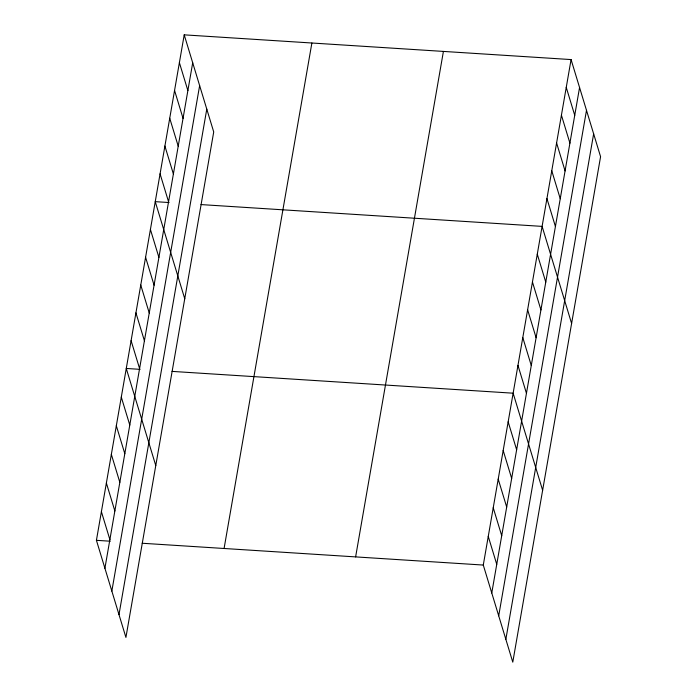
<?xml version="1.0" encoding="UTF-8"?>
<svg xmlns="http://www.w3.org/2000/svg" width="697" height="697" viewBox="0 0 697 697"><rect width="100%" height="100%" fill="white"/><g stroke="black" fill="none" stroke-linecap="round" stroke-linejoin="round"><path stroke-width="1.05" d="M184.217 34.85L213.718 131.942L125.922 637.424L96.421 540.323L184.217 34.85L571.078 59.576L600.579 156.677L512.783 662.15L483.282 565.058L571.078 59.576M104.907 568.264L192.703 62.782M111.842 591.082L199.638 85.609M118.987 614.597L206.782 109.124M224.085 548.487L311.881 43.014M355.618 556.894L443.414 51.421M491.768 592.99L579.564 87.517M498.703 615.817L586.499 110.335M505.848 639.323L593.644 133.85M169.075 202.539L155.248 201.66L184.749 298.752M200.989 204.578L542.109 226.386L571.61 323.478M140.106 369.349L126.27 368.46L155.771 465.561M172.02 371.388L513.131 393.195L542.632 490.287M96.421 540.323L110.248 541.212M142.171 543.251L483.282 565.058M566.252 87.378L574.737 115.319M561.425 115.179L569.911 143.12M556.598 142.981L565.084 170.922M551.763 170.782L560.249 198.715M546.936 198.584L555.422 226.516M537.282 254.187L545.768 282.119M532.447 281.989L540.933 309.921M527.62 309.79L536.106 337.723M522.794 337.592L531.28 365.524M517.958 365.394L526.453 393.326M508.157 421.842L516.643 449.774M503.182 450.48L511.668 478.412M498.207 479.127L506.693 507.059M493.232 507.764L501.718 535.705M488.257 536.411L496.743 564.343M179.39 62.652L187.876 90.584M174.564 90.453L183.05 118.385M169.728 118.255L178.223 146.187M164.901 146.056L173.387 173.989M160.075 173.858L168.561 201.79M150.413 229.461L158.907 257.393M145.586 257.263L154.072 285.195M140.759 285.064L149.245 312.997M135.932 312.866L144.418 340.798M131.097 340.659L139.592 368.6M121.295 397.107L129.781 425.039M116.321 425.754L124.807 453.686M111.346 454.392L119.832 482.333M106.371 483.038L114.857 510.971M101.396 511.685L109.882 539.617"/></g></svg>
